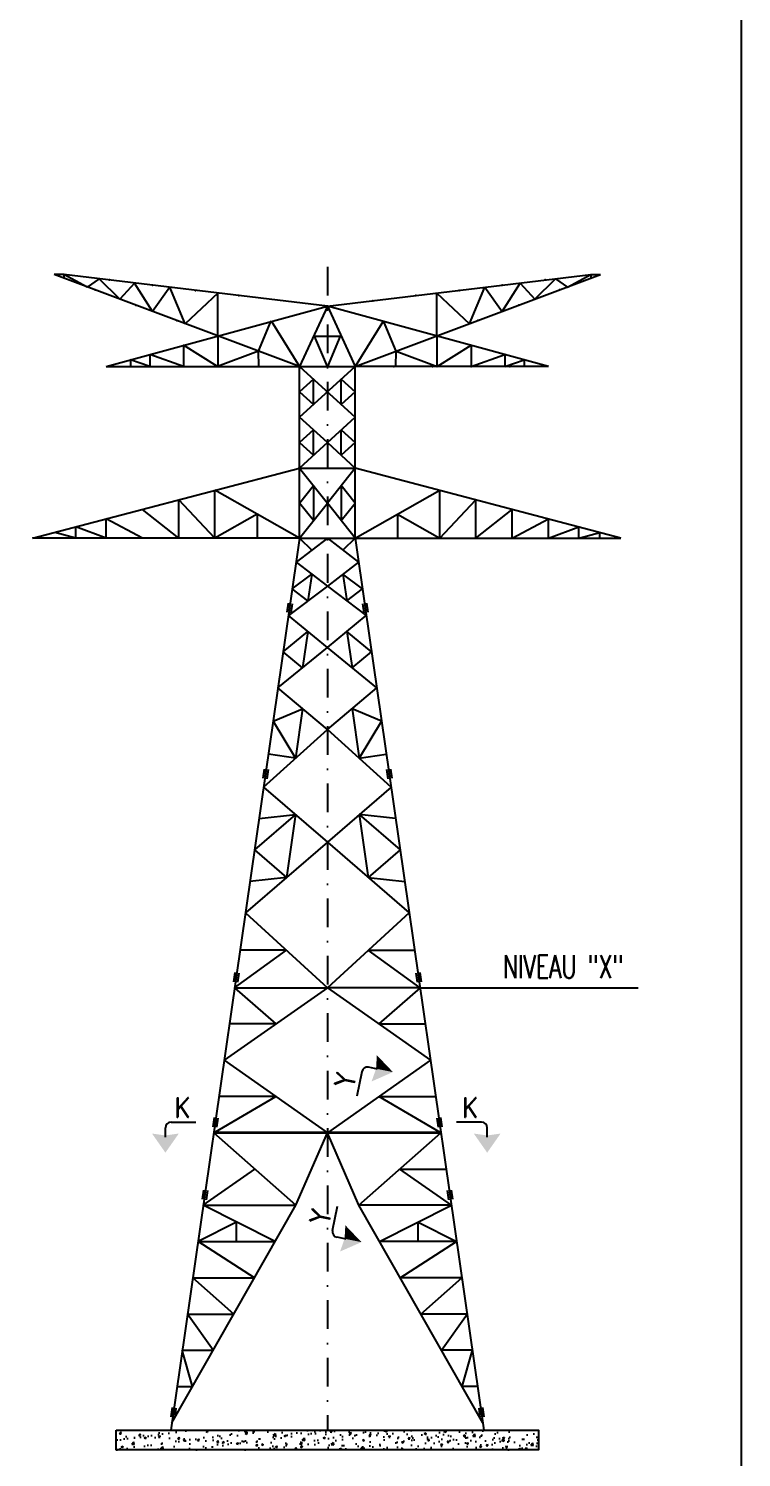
# Model space of a CAD drawing. Extents: x 161763 to 177983, y -163675 to -152195.
# Drawn here: x 176119 to 177983, y -160471 to -156735 of the extents above; entities that cross this region are included whole.
import ezdxf
from ezdxf.enums import TextEntityAlignment as Align

# ---------------------------------------------------------------- set-up
doc = ezdxf.new("R2010")
doc.units = 0
doc.header["$LTSCALE"] = 150
doc.header["$MEASUREMENT"] = 0
doc.linetypes.add('DASHDOT', pattern=[1, 0.5, -0.25, 0, -0.25])
doc.layers.get('0').update_dxf_attribs({"linetype": 'CONTINUOUS'})
for name, color, linetype in [('LS', 7, 'CONTINUOUS'), ('LSP', 3, 'CONTINUOUS'), ('MZ', 6, 'DASHDOT')]:
    doc.layers.add(name, color=color, linetype=linetype)
doc.styles.add('RD', font='ROMAND8.SHX', dxfattribs={"width": 0.7})
doc.styles.add('RS', font='ROMANS8.shx', dxfattribs={"width": 0.7})

msp = doc.modelspace()

# ---------------------------------------------------------------- hatches: boundary and pattern name
at = {"layer": 'LS'}
h = msp.add_hatch(dxfattribs=at)
h.set_pattern_fill('AR-CONC', color=3, scale=7.110105, style=0)
h.set_pattern_definition([(50, (154253.627, -164894.574), (50.997955, -4.46174), [5.33258, -58.65837]), (355, (154253.627, -164894.574), (-9.86537, 53.48165), [4.26606, -46.9267]), (100.4514, (154257.877, -164894.946), (41.13263, 49.01988), [4.532, -49.85194]), (46.1842, (154253.63, -164880.354), (75.88196, -11.76858), [7.99887, -87.98755]), (96.6356, (154259.95, -164881.334), (66.4555, 69.2608), [6.798, -74.7779]), (351.1842, (154253.63, -164880.35), (66.45545, 69.26086), [6.3991, -70.39004]), (21, (154260.737, -164883.91), (42.44072, -28.62663), [5.33258, -58.65837]), (326, (154260.737, -164883.91), (17.29998, 51.55893), [4.26606, -46.9267]), (71.4514, (154264.274, -164886.294), (59.74071, 22.93226), [4.532, -49.85194]), (37.5, (154253.627, -164894.574), (0.864579, 23.669104), [0, -46.357888, 0, -47.637706, 0, -47.10445]), (7.5, (154253.627, -164894.574), (18.704522, 28.043089), [0, -27.160603, 0, -45.291372, 0, -17.953016]), (327.5, (154237.772, -164894.574), (37.955338, -1.603675), [0, -17.775264, 0, -55.458822, 0, -73.58959]), (317.5, (154230.66, -164894.574), (41.46515, 7.11757), [0, -23.107843, 0, -36.830346, 0, -52.259275])])
h.paths.add_polyline_path([(177451.807, -160399.378), (176347.938, -160399.378), (176347.938, -160451.204), (177451.807, -160451.204)])

# ---------------------------------------------------------------- linework, layer by layer
at = {"color": 6, "ltscale": 0.01}
for p, q in [((176210.993, -157378.418), (176185.713, -157378.418)), ((176827.193, -157618.578), (176185.713, -157378.418)), ((176899.873, -157460.578), (176210.993, -157378.418)), ((176272.248, -157410.815), (176210.993, -157378.418)), ((176210.993, -157378.418), (176210.993, -157387.882)), ((176899.873, -157460.578), (177588.753, -157378.418)), ((176972.553, -157618.578), (177614.033, -157378.418)), ((177527.497, -157410.815), (177588.753, -157378.418)), ((177588.753, -157378.418), (177614.033, -157378.418)), ((177588.753, -157378.418), (177588.753, -157387.882)), ((176303.408, -157389.44), (176272.248, -157410.815)), ((176357.611, -157442.774), (176303.408, -157389.44)), ((176395.823, -157400.462), (176357.611, -157442.774)), ((176442.973, -157474.732), (176395.823, -157400.462)), ((176488.238, -157411.484), (176442.973, -157474.732)), ((176528.336, -157506.69), (176488.238, -157411.484)), ((177271.41, -157506.69), (177311.507, -157411.484)), ((177311.507, -157411.484), (177356.772, -157474.732)), ((177356.772, -157474.732), (177403.922, -157400.462)), ((177403.922, -157400.462), (177442.135, -157442.774)), ((177442.135, -157442.774), (177496.337, -157389.44)), ((177496.337, -157389.44), (177527.497, -157410.815)), ((176321.593, -157618.578), (176899.873, -157460.578)), ((176613.698, -157426.873), (176528.336, -157506.69)), ((176613.698, -157538.649), (176613.698, -157426.577)), ((176899.873, -157460.578), (176827.193, -157618.578)), ((177478.153, -157618.578), (176899.873, -157460.578)), ((176899.873, -157460.578), (176972.553, -157618.578)), ((177186.047, -157538.649), (177186.047, -157426.577)), ((177186.047, -157426.873), (177271.41, -157506.69)), ((176719.859, -157578.394), (176753.039, -157499.394)), ((176753.039, -157499.394), (176827.193, -157618.578)), ((177046.706, -157499.394), (176972.553, -157618.578)), ((177079.886, -157578.394), (177046.706, -157499.394)), ((176613.698, -157537.886), (176613.698, -157618.578)), ((177186.047, -157537.886), (177186.047, -157618.578)), ((176612.525, -157618.578), (176523.833, -157562.71)), ((176523.833, -157562.71), (176523.833, -157618.578)), ((176899.873, -157618.578), (176866.693, -157539.578)), ((176866.693, -157539.578), (176933.053, -157539.578)), ((176933.053, -157539.578), (176899.873, -157618.578)), ((177187.22, -157618.578), (177275.913, -157562.71)), ((177275.913, -157562.71), (177275.913, -157618.578)), ((176384.793, -157601.119), (176384.793, -157618.578)), ((176435.353, -157618.578), (176384.793, -157601.119)), ((176523.833, -157618.578), (176435.353, -157587.152)), ((176435.353, -157587.152), (176435.353, -157618.578)), ((176720.279, -157578.551), (176612.525, -157618.578)), ((176720.445, -157618.578), (176720.279, -157578.551)), ((176720.445, -157618.578), (176720.279, -157578.551)), ((177079.3, -157618.578), (177079.466, -157578.551)), ((177079.466, -157578.551), (177187.22, -157618.578)), ((177275.913, -157618.578), (177364.393, -157587.152)), ((177364.393, -157587.152), (177364.393, -157618.578)), ((177364.393, -157618.578), (177414.953, -157601.119)), ((177414.953, -157601.119), (177414.953, -157618.578)), ((176321.593, -157618.578), (176827.193, -157618.578)), ((176827.193, -158067.298), (176827.193, -157618.578)), ((176827.193, -157618.578), (176972.553, -157618.578)), ((176827.193, -157618.578), (176972.553, -157751.298)), ((176827.193, -157751.298), (176972.553, -157618.578)), ((176827.193, -157618.578), (176972.553, -157618.578)), ((176972.553, -158067.298), (176972.553, -157618.578)), ((177478.153, -157618.578), (176972.553, -157618.578)), ((176863.533, -157651.758), (176827.193, -157684.938)), ((176863.533, -157651.758), (176827.193, -157684.938)), ((176827.193, -157684.938), (176863.533, -157718.118)), ((176863.533, -157718.118), (176863.533, -157651.758)), ((176863.533, -157718.118), (176863.533, -157651.758)), ((176936.213, -157651.758), (176972.553, -157684.938)), ((176936.213, -157718.118), (176936.213, -157651.758)), ((176936.213, -157651.758), (176972.553, -157684.938)), ((176936.213, -157718.118), (176936.213, -157651.758)), ((176972.553, -157684.938), (176936.213, -157718.118)), ((176899.873, -157817.658), (176827.193, -157751.298)), ((176899.873, -157817.658), (176972.553, -157751.298)), ((176863.533, -157784.478), (176827.193, -157817.658)), ((176863.533, -157850.838), (176863.533, -157784.478)), ((176936.213, -157784.478), (176972.553, -157817.658)), ((176936.213, -157850.838), (176936.213, -157784.478)), ((176899.873, -157817.658), (176827.193, -157884.018)), ((176827.193, -157817.658), (176863.533, -157850.838)), ((176899.873, -157817.658), (176972.553, -157884.018)), ((176972.553, -157817.658), (176936.213, -157850.838)), ((176128.833, -158067.298), (176827.193, -157884.018)), ((176823.243, -157884.018), (176972.553, -157884.018)), ((176827.193, -157884.018), (176899.873, -157975.658)), ((176972.553, -157884.018), (176899.873, -157975.658)), ((177667.753, -158067.298), (176972.553, -157884.018)), ((176605.993, -158067.298), (176605.993, -157942.334)), ((176827.193, -158067.298), (176605.993, -157942.334)), ((176827.193, -157975.658), (176863.533, -157929.838)), ((176863.533, -157929.838), (176863.533, -158021.478)), ((176972.553, -157975.658), (176936.213, -157929.838)), ((176936.213, -157929.838), (176936.213, -158021.478)), ((176972.553, -158067.298), (177193.753, -157942.334)), ((177193.753, -158067.298), (177193.753, -157942.334)), ((176511.193, -158067.298), (176511.193, -157967.327)), ((176605.993, -158067.298), (176511.193, -157967.327)), ((176827.193, -158067.298), (176899.873, -157975.658)), ((176863.533, -158021.478), (176827.193, -157975.658)), ((176972.553, -158067.298), (176899.873, -157975.658)), ((176936.213, -158021.478), (176972.553, -157975.658)), ((177193.753, -158067.298), (177288.553, -157967.327)), ((177288.553, -158067.298), (177288.553, -157967.327)), ((176321.593, -158067.298), (176321.593, -158017.312)), ((176416.393, -158067.298), (176321.593, -158017.312)), ((176511.193, -158067.298), (176416.393, -157992.32)), ((176716.593, -158004.816), (176605.993, -158067.298)), ((176716.593, -158004.816), (176716.593, -158067.298)), ((177083.153, -158004.816), (177193.753, -158067.298)), ((177083.153, -158004.816), (177083.153, -158067.298)), ((177288.553, -158067.298), (177383.353, -157992.32)), ((177383.353, -158067.298), (177383.353, -157992.32)), ((177383.353, -158067.298), (177478.153, -158017.312)), ((177478.153, -158067.298), (177478.153, -158017.312)), ((176242.593, -158067.298), (176187.293, -158052.719)), ((176242.593, -158067.298), (176242.593, -158038.14)), ((176321.593, -158067.298), (176242.593, -158038.14)), ((177478.153, -158067.298), (177557.153, -158038.14)), ((177557.153, -158067.298), (177557.153, -158038.14)), ((177557.153, -158067.298), (177612.453, -158052.719)), ((177612.453, -158067.298), (177612.453, -158052.719)), ((176827.193, -158067.298), (176128.833, -158067.298)), ((176827.193, -158067.298), (176800.828, -158249.944)), ((176899.873, -158067.298), (176818.07, -158130.498)), ((176827.193, -158067.298), (176858.971, -158098.898)), ((176827.193, -158067.298), (176972.553, -158067.298)), ((176899.873, -158067.298), (176981.675, -158130.498)), ((176972.553, -158067.298), (176940.774, -158098.898)), ((176972.553, -158067.298), (176998.917, -158249.944)), ((176972.553, -158067.298), (177667.753, -158067.298)), ((176818.07, -158130.498), (176899.873, -158192.895)), ((176981.675, -158130.498), (176899.873, -158192.895)), ((176808.035, -158200.018), (176858.971, -158161.696)), ((176858.971, -158161.696), (176848.936, -158231.216)), ((176991.71, -158200.018), (176940.774, -158161.696)), ((176940.774, -158161.696), (176950.809, -158231.216)), ((176899.873, -158192.895), (176798, -158269.538)), ((176848.936, -158231.216), (176808.035, -158200.018)), ((176899.873, -158192.895), (177001.745, -158269.538)), ((176950.809, -158231.216), (176991.71, -158200.018)), ((176797.72, -158237.315), (176794.275, -158261.179)), ((176807.728, -158238.759), (176804.284, -158262.624)), ((176992.017, -158238.759), (176995.461, -158262.624)), ((177002.025, -158237.315), (177005.47, -158261.179)), ((176738.198, -158683.838), (176661.49, -159215.259)), ((176733.209, -158718.402), (176899.873, -158862.25)), ((177066.536, -158718.402), (176899.873, -158862.25)), ((176816.541, -158790.326), (176709.49, -158882.722)), ((176721.349, -158800.562), (176816.541, -158790.326)), ((176816.541, -158790.326), (176792.822, -158954.646)), ((177078.396, -158800.562), (176983.204, -158790.326)), ((176983.204, -158790.326), (177090.255, -158882.722)), ((176983.204, -158790.326), (177006.923, -158954.646)), ((176899.873, -158862.25), (176685.771, -159047.042)), ((176709.49, -158882.722), (176792.822, -158954.646)), ((176899.873, -158862.25), (177113.974, -159047.042)), ((177090.255, -158882.722), (177006.923, -158954.646)), ((176792.822, -158954.646), (176697.631, -158964.882)), ((177006.923, -158954.646), (177102.115, -158964.882)), ((176685.771, -159047.042), (176899.873, -159242.818)), ((177113.974, -159047.042), (176899.873, -159242.818)), ((176657.512, -159242.818), (176792.822, -159144.93)), ((176792.822, -159144.93), (176671.641, -159144.93)), ((177142.233, -159242.818), (177006.923, -159144.93)), ((177006.923, -159144.93), (177128.104, -159144.93)), ((176658.281, -159203.327), (176654.836, -159227.191)), ((176658.281, -159203.327), (176654.836, -159227.191)), ((176658.281, -159203.327), (176654.836, -159227.191)), ((176668.289, -159204.771), (176664.844, -159228.635)), ((176668.289, -159204.771), (176664.844, -159228.635)), ((176668.289, -159204.771), (176664.844, -159228.635)), ((177131.456, -159204.771), (177134.901, -159228.635)), ((177131.456, -159204.771), (177134.901, -159228.635)), ((177131.456, -159204.771), (177134.901, -159228.635)), ((177138.255, -159215.259), (177220.328, -159783.842)), ((177141.464, -159203.327), (177144.909, -159227.191)), ((177141.464, -159203.327), (177144.909, -159227.191)), ((177141.464, -159203.327), (177144.909, -159227.191)), ((176899.873, -159242.818), (176630.144, -159432.418)), ((176657.512, -159242.818), (176899.873, -159242.818)), ((176657.512, -159242.818), (176765.008, -159337.618)), ((176657.512, -159242.818), (176899.873, -159242.818)), ((176657.512, -159242.818), (176899.873, -159242.818)), ((177142.233, -159242.818), (176899.873, -159242.818)), ((176899.873, -159242.818), (177169.601, -159432.418)), ((177142.233, -159242.818), (176899.873, -159242.818)), ((177142.233, -159242.818), (176899.873, -159242.818)), ((177142.233, -159242.818), (177034.737, -159337.618)), ((176765.008, -159337.618), (176643.828, -159337.618)), ((177034.737, -159337.618), (177155.917, -159337.618)), ((176630.144, -159432.418), (176899.873, -159622.018)), ((177169.601, -159432.418), (176899.873, -159622.018)), ((176602.776, -159622.018), (176765.008, -159527.218)), ((176765.008, -159527.218), (176616.46, -159527.218)), ((177196.969, -159622.018), (177034.737, -159527.218)), ((177034.737, -159527.218), (177183.285, -159527.218)), ((176603.576, -159582.31), (176600.132, -159606.174)), ((176613.585, -159583.755), (176610.14, -159607.619)), ((177186.16, -159583.755), (177189.605, -159607.619)), ((177196.169, -159582.31), (177199.613, -159606.174)), ((176817.769, -159811.618), (176602.776, -159622.018)), ((176817.769, -159811.618), (176899.873, -159622.018)), ((176981.976, -159811.618), (176899.873, -159622.018)), ((176981.976, -159811.618), (177196.969, -159622.018)), ((177224.337, -159811.618), (177089.473, -159716.818)), ((177089.473, -159716.818), (177210.653, -159716.818)), ((177224.337, -159811.618), (177089.473, -159716.818)), ((177089.473, -159716.818), (177210.653, -159716.818)), ((177213.528, -159773.355), (177216.973, -159797.219)), ((177223.537, -159771.91), (177226.981, -159795.774)), ((177224.337, -159811.618), (176981.976, -159811.618))]:
    msp.add_line(p, q, dxfattribs=at)
at = {"color": 6}
for p, q in [((176575.408, -159811.618), (176710.273, -159716.818)), ((176575.408, -159811.618), (176710.273, -159716.818)), ((176576.209, -159771.91), (176572.764, -159795.774)), ((176586.217, -159773.355), (176582.772, -159797.219)), ((176575.408, -159811.618), (176817.769, -159811.618))]:
    msp.add_line(p, q, dxfattribs=at)
at = {"color": 6, "ltscale": 0.01}
for points in [[(176800.828, -158249.944), (176738.198, -158683.838)], [(176899.873, -158353.675), (176798, -158269.538)], [(176899.873, -158353.675), (177001.745, -158269.538)], [(176998.917, -158249.944), (177061.547, -158683.838)], [(176784.316, -158364.338), (176848.936, -158311.606)], [(176848.936, -158311.606), (176835.252, -158406.406)], [(177015.429, -158364.338), (176950.809, -158311.606)], [(176950.809, -158311.606), (176964.493, -158406.406)], [(176770.632, -158459.138), (176899.873, -158353.675)], [(177029.113, -158459.138), (176899.873, -158353.675)], [(176835.252, -158406.406), (176784.316, -158364.338)], [(176964.493, -158406.406), (177015.429, -158364.338)], [(176899.873, -158567.446), (176770.632, -158459.138)], [(176899.873, -158567.446), (177029.113, -158459.138)], [(176758.158, -158545.559), (176835.252, -158513.292)], [(176758.158, -158545.559), (176816.541, -158642.924)], [(176835.252, -158513.292), (176816.541, -158642.924)], [(177041.587, -158545.559), (176964.493, -158513.292)], [(176964.493, -158513.292), (176983.204, -158642.924)], [(177041.587, -158545.559), (176983.204, -158642.924)], [(176733.209, -158718.402), (176899.873, -158567.446)], [(177066.536, -158718.402), (176899.873, -158567.446)], [(176816.541, -158642.924), (176745.683, -158631.981)], [(176983.204, -158642.924), (177054.062, -158631.981)], [(176735.09, -158671.209), (176731.645, -158695.073)], [(176745.098, -158672.653), (176741.653, -158696.517)], [(177054.647, -158672.653), (177058.092, -158696.517)], [(177061.547, -158683.838), (177138.255, -159215.259)], [(177064.656, -158671.209), (177068.1, -158695.073)], [(176661.49, -159215.259), (176579.418, -159783.842)]]:
    msp.add_lwpolyline(points, dxfattribs=at)
at = {"color": 3, "const_width": 6.667}
for points in [[(176602.776, -159622.018), (176899.873, -159622.018)], [(177196.969, -159622.018), (176899.873, -159622.018)]]:
    msp.add_lwpolyline(points, dxfattribs=at)
at = {"color": 6}
for points in [[(176579.418, -159783.842), (176490.568, -160399.378)], [(176493.305, -160380.418), (176817.769, -159811.618)], [(176763.692, -159906.418), (176575.408, -159811.618)], [(177306.44, -160380.418), (176981.976, -159811.618)], [(177036.054, -159906.418), (177224.337, -159811.618)], [(177220.328, -159783.842), (177309.177, -160399.378)], [(176662.708, -159855.573), (176561.724, -159906.418)], [(176662.708, -159906.418), (176662.708, -159855.573)], [(177137.037, -159906.418), (177137.037, -159855.573)], [(177137.037, -159855.573), (177238.021, -159906.418)], [(176709.614, -160001.218), (176561.724, -159906.418)], [(176561.724, -159906.418), (176763.692, -159906.418)], [(177238.021, -159906.418), (177036.054, -159906.418)], [(177090.131, -160001.218), (177238.021, -159906.418)], [(176655.537, -160096.018), (176548.04, -160001.218)], [(176548.04, -160001.218), (176709.614, -160001.218)], [(177251.705, -160001.218), (177090.131, -160001.218)], [(177144.208, -160096.018), (177251.705, -160001.218)], [(176601.459, -160190.818), (176534.356, -160096.018)], [(176534.356, -160096.018), (176655.537, -160096.018)], [(177265.389, -160096.018), (177144.208, -160096.018)], [(177198.286, -160190.818), (177265.389, -160096.018)], [(176547.382, -160285.618), (176520.673, -160190.818)], [(176520.673, -160190.818), (176601.459, -160190.818)], [(177279.073, -160190.818), (177198.286, -160190.818)], [(177252.363, -160285.618), (177279.073, -160190.818)], [(176506.989, -160285.618), (176547.382, -160285.618)], [(177292.756, -160285.618), (177252.363, -160285.618)], [(176494.105, -160340.71), (176490.66, -160364.574)], [(176504.113, -160342.155), (176500.669, -160366.019)], [(177295.632, -160342.155), (177299.077, -160366.019)], [(177305.64, -160340.71), (177309.085, -160364.574)]]:
    msp.add_lwpolyline(points, dxfattribs=at)
at = {"color": 6, "ltscale": 0.01}
for p in [(176292.626, -157418.444), (176330.019, -157392.111), (176442.726, -157405.804), (176442.726, -157405.804), (176442.726, -157405.804), (176442.726, -157405.804), (176555.433, -157419.498), (176555.433, -157419.498), (176555.433, -157419.498), (176555.433, -157419.498), (177244.313, -157419.498), (177244.313, -157419.498), (177357.019, -157405.804), (177357.019, -157405.804), (177469.726, -157392.111), (177507.119, -157418.444), (176399.539, -157458.471), (176399.539, -157458.471), (176668.139, -157433.191), (177018.899, -157446.884), (177131.606, -157433.191), (177400.206, -157458.471), (176506.453, -157498.498), (176506.453, -157498.498), (177293.293, -157498.498), (177079.466, -157578.551), (177363.761, -157586.978), (177073.673, -157618.578), (177174.793, -157618.578), (177275.913, -157618.578), (177377.033, -157618.578)]:
    msp.add_point(p, dxfattribs=at)
at = {"layer": 'LS', "color": 6}
msp.add_line((177142.233, -159242.818), (177712.871, -159242.818), dxfattribs=at)
at = {"layer": 'LS', "color": 8}
msp.add_lwpolyline([(161762.683, -152195.489), (161762.683, -163675.489), (174482.683, -163675.489), (174482.683, -162075.489), (177982.683, -162075.489), (177982.683, -152195.489), (161762.683, -152195.489)], close=True, dxfattribs=at)
at = {"layer": 'LS', "color": 3}
msp.add_lwpolyline([(176347.938, -160399.378), (177451.807, -160399.378), (177451.807, -160451.204), (176347.938, -160451.204)], close=True, dxfattribs=at)
at = {"layer": 'LSP'}
for p, q in [((176990.097, -159462.394), (176977.339, -159526.13)), ((177031.352, -159455.354), (177007.749, -159450.63)), ((176476.431, -159633.172), (176476.431, -159609.101)), ((176491.431, -159594.101), (176556.431, -159594.101)), ((177302.857, -159594.101), (177237.857, -159594.101)), ((177317.857, -159633.172), (177317.857, -159609.101)), ((176913.604, -159877.6), (176926.361, -159813.865)), ((176948.972, -159899.977), (176925.368, -159895.253))]:
    msp.add_line(p, q, dxfattribs=at)
for centre, start, end in [((177004.805, -159465.338), 78.681161, 168.681161), ((176491.431, -159609.101), 90, 180), ((177302.857, -159609.101), 0, 90), ((176928.312, -159880.545), 168.681161, 258.681161)]:
    msp.add_arc(centre, 15, start, end, dxfattribs=at)
for points in [[(177071.485, -159463.387), (177029.327, -159419.254), (177027.36, -159454.555)], [(177071.485, -159463.387), (177015.588, -159487.893), (177027.36, -159454.555)], [(176476.431, -159674.101), (176441.431, -159624.101), (176476.431, -159629.101)], [(176476.431, -159674.101), (176511.431, -159624.101), (176476.431, -159629.101)], [(177317.857, -159674.101), (177282.857, -159624.101), (177317.857, -159629.101)], [(177317.857, -159674.101), (177352.857, -159624.101), (177317.857, -159629.101)], [(176989.104, -159908.01), (176946.946, -159863.878), (176944.979, -159899.178)], [(176989.104, -159908.01), (176933.207, -159932.516), (176944.979, -159899.178)]]:
    msp.add_solid(points, dxfattribs=at)
at = {"layer": 'MZ'}
msp.add_line((176899.873, -157358.301), (176899.873, -160399.378), dxfattribs=at)

# ---------------------------------------------------------------- texts
at = {"color": 7, "style": 'RS', "width": 0.7}
msp.add_text('NIVEAU "X"', height=60, dxfattribs=at).set_placement((177359.114, -159218))
at = {"layer": 'LS', "color": 3, "style": 'RD'}
for p in [(176946.881, -159483.969), (176882.022, -159841.054)]:
    msp.add_text('Y', height=50, rotation=78.681161, dxfattribs=at).set_placement(p, align=Align.MIDDLE)
for p in [(176521.068, -159555.96), (177273.219, -159555.96)]:
    msp.add_text('K', height=50, dxfattribs=at).set_placement(p, align=Align.MIDDLE)

doc.saveas('drawing.dxf')
